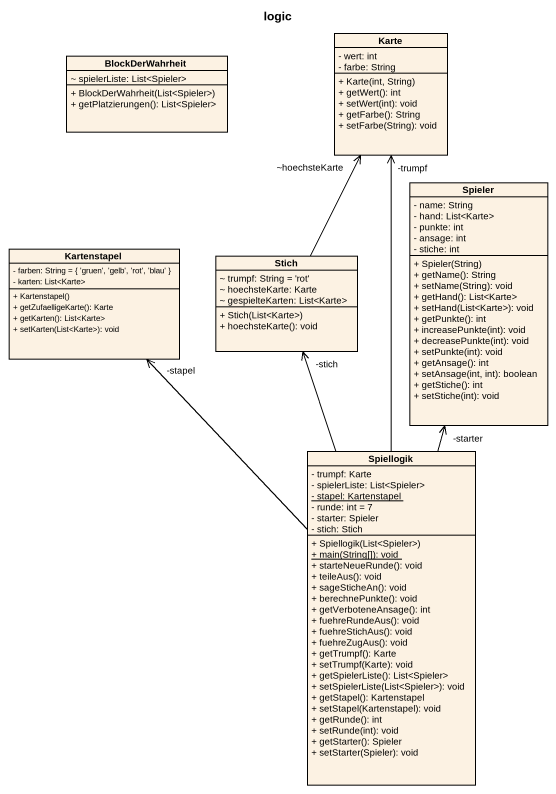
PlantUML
@startuml
title logic
hide circle
hide empty members
skinparam classAttributeIconSize 0
class BlockDerWahrheit {
  ~ spielerListe: List<Spieler>
  + BlockDerWahrheit(List<Spieler>)
  + getPlatzierungen(): List<Spieler>
}
class Karte {
  - wert: int
  - farbe: String
  + Karte(int, String)
  + getWert(): int
  + setWert(int): void
  + getFarbe(): String
  + setFarbe(String): void
}
class Spieler {
  - name: String
  - hand: List<Karte>
  - punkte: int
  - ansage: int
  - stiche: int
  + Spieler(String)
  + getName(): String
  + setName(String): void
  + getHand(): List<Karte>
  + setHand(List<Karte>): void
  + getPunkte(): int
  + increasePunkte(int): void
  + decreasePunkte(int): void
  + setPunkte(int): void
  + getAnsage(): int
  + setAnsage(int, int): boolean
  + getStiche(): int
  + setStiche(int): void
}
class Kartenstapel {
  - farben: String = { 'gruen', 'gelb', 'rot', 'blau' }
  - karten: List<Karte>
  + Kartenstapel()
  + getZufaelligeKarte(): Karte
  + getKarten(): List<Karte>
  + setKarten(List<Karte>): void
}
class Stich {
  ~ trumpf: String = 'rot'
  ~ hoechsteKarte: Karte
  ~ gespielteKarten: List<Karte>
  + Stich(List<Karte>)
  + hoechsteKarte(): void
}
class Spiellogik {
  - trumpf: Karte
  - spielerListe: List<Spieler>
  {static} - stapel: Kartenstapel
  - runde: int = 7
  - starter: Spieler
  - stich: Stich
  + Spiellogik(List<Spieler>)
  {static} + main(String[]): void
  + starteNeueRunde(): void
  + teileAus(): void
  + sageSticheAn(): void
  + berechnePunkte(): void
  + getVerboteneAnsage(): int
  + fuehreRundeAus(): void
  + fuehreStichAus(): void
  + fuehreZugAus(): void
  + getTrumpf(): Karte
  + setTrumpf(Karte): void
  + getSpielerListe(): List<Spieler>
  + setSpielerListe(List<Spieler>): void
  + getStapel(): Kartenstapel
  + setStapel(Kartenstapel): void
  + getRunde(): int
  + setRunde(int): void
  + getStarter(): Spieler
  + setStarter(Spieler): void
}
Stich -up-> "~hoechsteKarte" Karte
Spiellogik -up-> "-trumpf" Karte
Spiellogik -up-> "-starter" Spieler
Spiellogik -up-> "-stapel" Kartenstapel
Spiellogik -up-> "-stich" Stich
@enduml
